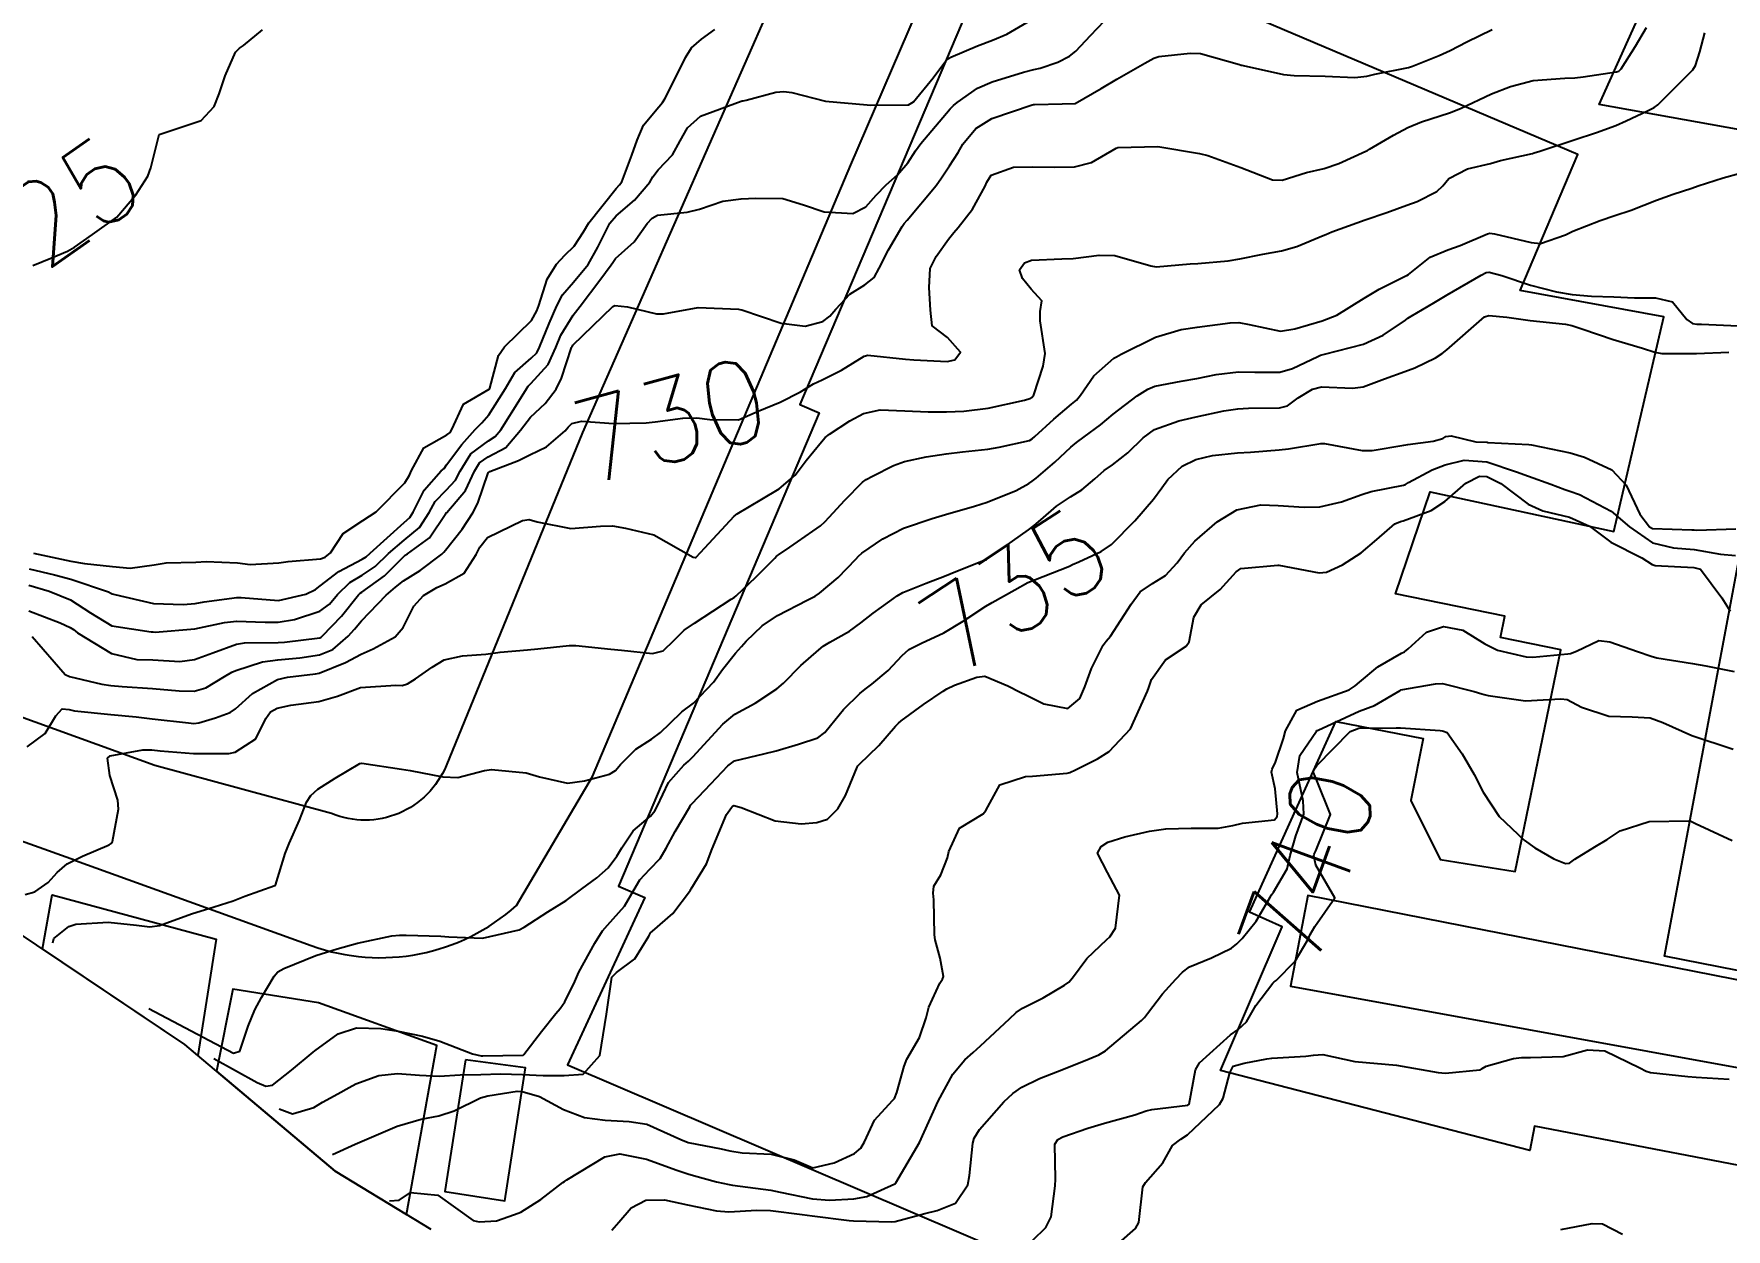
# Model space of a CAD drawing. Header units: metres. Extents: x 307586 to 320046, y 7427249 to 7434250.
# Drawn here: x 310715.1 to 310796.4, y 7432277.1 to 7432334.5 of the extents above; entities that cross this region are included whole.
import ezdxf
from ezdxf.enums import TextEntityAlignment as Align

# ---------------------------------------------------------------- set-up
doc = ezdxf.new("R2010")
doc.units = ezdxf.units.M
doc.header["$MEASUREMENT"] = 0
for name, color, linetype in [('Area', 45, 'Continuous'), ('Cotas', 45, 'Continuous'), ('Curvas de Nivel 1m', 11, 'Continuous'), ('Curvas de Nivel 5m', 15, 'Continuous'), ('Edificações', 30, 'Continuous'), ('Vias Primárias', 230, 'Continuous'), ('Vias Secundárias', 230, 'Continuous')]:
    doc.layers.add(name, color=color, linetype=linetype)
doc.styles.add('Style-STANDARD', font='STANDARD.shx')

msp = doc.modelspace()

# ---------------------------------------------------------------- linework, layer by layer
at = {"layer": 'Area'}
msp.add_polyline3d([(310734.147, 7432277.056, 737.886), (310729.53, 7432279.857, 737.216), (310722.309, 7432285.946, 733.685), (310714.027, 7432291.513, 731.856)], dxfattribs=at)
at = {"layer": 'Curvas de Nivel 1m', "flags": 128}
for points, elevation in [([(310714.728, 7432300.257), (310715.589, 7432300.886), (310716.105, 7432301.736), (310716.405, 7432302.075), (310716.746, 7432302.043), (310717.005, 7432301.986), (310718.744, 7432301.808), (310719.969, 7432301.688), (310720.742, 7432301.603), (310722.485, 7432301.399), (310722.74, 7432301.376), (310722.988, 7432301.4), (310723.777, 7432301.64), (310724.483, 7432301.895), (310724.747, 7432302.075), (310725.568, 7432302.808), (310726.762, 7432303.48), (310727.246, 7432303.603), (310728.587, 7432303.762), (310728.766, 7432303.797), (310730.039, 7432304.303), (310730.78, 7432304.702), (310731.367, 7432304.968), (310732.415, 7432305.536), (310732.797, 7432305.984), (310733.32, 7432307.013), (310733.78, 7432307.52), (310734.422, 7432307.911), (310734.822, 7432308.092), (310735.728, 7432308.603), (310736.309, 7432309.495), (310736.487, 7432309.853), (310736.851, 7432310.307), (310738.532, 7432311.137), (310738.86, 7432311.181), (310739.246, 7432311.069), (310740.856, 7432310.749), (310742.291, 7432310.853), (310742.858, 7432310.874), (310743.493, 7432310.767), (310744.853, 7432310.445), (310746.75, 7432309.371), (310746.843, 7432309.347), (310746.861, 7432309.351), (310746.887, 7432309.369), (310747.297, 7432309.813), (310748.716, 7432311.342), (310748.864, 7432311.454), (310750.047, 7432312.152), (310750.876, 7432312.645), (310751.643, 7432313.309), (310752.182, 7432314.012), (310752.907, 7432314.914), (310753.085, 7432315.113), (310753.293, 7432315.286), (310754.275, 7432315.92), (310754.923, 7432316.271), (310755.738, 7432316.448), (310756.924, 7432316.4), (310758.035, 7432316.344), (310758.924, 7432316.353), (310759.746, 7432316.39), (310760.926, 7432316.522), (310762.664, 7432316.908), (310762.931, 7432316.994), (310763.037, 7432317.064), (310763.113, 7432317.168), (310763.575, 7432318.542), (310763.664, 7432319.163), (310763.415, 7432320.729), (310763.421, 7432321.166), (310763.505, 7432321.682), (310762.994, 7432322.24), (310762.577, 7432322.754), (310762.431, 7432323.179), (310762.671, 7432323.512), (310763.01, 7432323.633), (310764.467, 7432323.699), (310765.012, 7432323.728), (310766.263, 7432323.889), (310767.014, 7432323.868), (310768.747, 7432323.364), (310769.006, 7432323.326), (310770.626, 7432323.466), (310771.009, 7432323.485), (310772.464, 7432323.605), (310773.013, 7432323.703), (310774.131, 7432323.924), (310775.019, 7432324.085), (310775.754, 7432324.29), (310777.03, 7432324.823), (310777.157, 7432324.882), (310777.448, 7432325.004), (310779.039, 7432325.575), (310780.079, 7432325.934), (310781.046, 7432326.277), (310781.541, 7432326.462), (310782.486, 7432326.946), (310782.78, 7432327.219), (310783.062, 7432327.573), (310783.962, 7432328.034), (310785.074, 7432328.29), (310785.548, 7432328.433), (310787.081, 7432328.771), (310787.173, 7432328.797), (310787.441, 7432328.885), (310789.089, 7432329.419), (310790.163, 7432329.779), (310791.096, 7432330.113), (310791.597, 7432330.336), (310792.611, 7432330.825), (310792.941, 7432330.985), (310793.106, 7432331.1), (310794.802, 7432332.795), (310794.928, 7432332.991), (310795.136, 7432333.653), (310795.37, 7432334.567)], 731), ([(310714.803, 7432306.793), (310716.323, 7432306.21), (310716.795, 7432305.983), (310716.951, 7432305.884), (310717.15, 7432305.725), (310718.778, 7432304.735), (310720.009, 7432304.453), (310720.774, 7432304.432), (310722.073, 7432304.361), (310722.775, 7432304.442), (310723.658, 7432304.763), (310724.786, 7432305.181), (310725.17, 7432305.243), (310726.788, 7432305.274), (310727.104, 7432305.289), (310728.792, 7432305.494), (310728.855, 7432305.517), (310728.93, 7432305.579), (310729.839, 7432306.533), (310730.659, 7432307.562), (310730.737, 7432307.637), (310730.815, 7432307.691), (310731.905, 7432308.465), (310732.841, 7432309.404), (310732.907, 7432309.464), (310733.019, 7432309.528), (310734.067, 7432310.302), (310734.862, 7432311.461), (310734.877, 7432311.496), (310734.896, 7432311.51), (310735.801, 7432312.573), (310736.233, 7432313.496), (310736.475, 7432313.908), (310736.893, 7432314.183), (310737.744, 7432314.633), (310738.44, 7432315.467), (310738.919, 7432316.09), (310739.628, 7432316.75), (310740.153, 7432317.448), (310740.416, 7432317.97), (310740.901, 7432319.441), (310740.92, 7432319.483), (310740.964, 7432319.55), (310742.888, 7432321.411), (310742.983, 7432321.467), (310743.592, 7432321.404), (310744.98, 7432321.068), (310745.31, 7432321.057), (310746.983, 7432321.37), (310748.928, 7432321.287), (310748.982, 7432321.274), (310749.075, 7432321.246), (310750.976, 7432320.609), (310752.135, 7432320.463), (310752.977, 7432320.701), (310753.315, 7432320.951), (310753.603, 7432321.284), (310754.268, 7432322), (310754.995, 7432322.455), (310755.451, 7432322.813), (310755.681, 7432323.263), (310756.132, 7432324.143), (310756.783, 7432325.252), (310756.885, 7432325.401), (310757.036, 7432325.568), (310758.431, 7432327.229), (310758.687, 7432327.597), (310759.067, 7432328.168), (310759.483, 7432328.81), (310759.713, 7432329.214), (310760.329, 7432329.97), (310761.095, 7432330.446), (310763.042, 7432331.111), (310763.102, 7432331.121), (310763.152, 7432331.12), (310764.484, 7432331.156), (310765.085, 7432331.168), (310765.103, 7432331.177), (310766.362, 7432331.886), (310767.115, 7432332.345), (310768.456, 7432333.11), (310768.885, 7432333.345), (310769.128, 7432333.424), (310770.63, 7432333.586), (310771.13, 7432333.567), (310773.002, 7432333.052), (310773.092, 7432333.02), (310773.123, 7432333.009), (310773.179, 7432332.993), (310775.118, 7432332.561), (310775.632, 7432332.51), (310777.118, 7432332.477), (310778.546, 7432332.418), (310779.118, 7432332.49), (310779.513, 7432332.582), (310781.122, 7432332.9), (310781.169, 7432332.913), (310781.318, 7432332.958), (310782.601, 7432333.476), (310783.135, 7432333.716), (310783.938, 7432334.131), (310785.15, 7432334.728)], 729), ([(310714.817, 7432308.02), (310715.793, 7432307.74), (310716.809, 7432307.323), (310717.78, 7432306.692), (310718.797, 7432306.075), (310720.694, 7432305.781), (310720.794, 7432305.776), (310720.883, 7432305.768), (310722.796, 7432305.927), (310724.215, 7432306.22), (310724.8, 7432306.297), (310726.176, 7432306.239), (310726.799, 7432306.246), (310727.579, 7432306.376), (310728.805, 7432306.771), (310729.268, 7432307.116), (310729.642, 7432307.572), (310730.234, 7432308.154), (310730.827, 7432308.504), (310731.46, 7432308.924), (310732.105, 7432309.541), (310732.849, 7432310.181), (310733.588, 7432310.79), (310734.059, 7432311.518), (310734.346, 7432312.037), (310734.874, 7432312.585), (310735.313, 7432313.072), (310735.536, 7432313.503), (310736.064, 7432314.329), (310736.905, 7432314.961), (310737.232, 7432315.161), (310737.505, 7432315.481), (310738.446, 7432316.985), (310738.728, 7432317.463), (310738.805, 7432317.592), (310738.937, 7432317.72), (310739.772, 7432318.63), (310740.146, 7432319.448), (310740.383, 7432320.032), (310740.978, 7432320.996), (310741.308, 7432321.435), (310742.258, 7432322.684), (310742.808, 7432323.413), (310742.882, 7432323.535), (310743.008, 7432323.722), (310743.903, 7432324.517), (310744.528, 7432325.395), (310744.767, 7432325.662), (310745.037, 7432325.806), (310746.461, 7432325.953), (310747.04, 7432326.098), (310748.162, 7432326.471), (310749.045, 7432326.583), (310749.761, 7432326.617), (310751.046, 7432326.598), (310752.045, 7432326.307), (310753.04, 7432325.96), (310754.424, 7432325.891), (310755.042, 7432326.2), (310755.546, 7432326.767), (310756.015, 7432327.26), (310756.572, 7432327.743), (310757.069, 7432328.315), (310757.435, 7432328.888), (310757.68, 7432329.241), (310759.1, 7432330.912), (310759.253, 7432331.067), (310759.433, 7432331.217), (310760.409, 7432331.908), (310761.113, 7432332.216), (310762.614, 7432332.674), (310763.119, 7432332.802), (310763.417, 7432332.87), (310764.28, 7432333.158), (310764.838, 7432333.442), (310765.131, 7432333.688), (310765.84, 7432334.445), (310766.514, 7432335.136)], 728), ([(310714.829, 7432308.8), (310716.046, 7432308.516), (310716.822, 7432308.309), (310718.639, 7432307.703), (310718.754, 7432307.642), (310718.812, 7432307.609), (310718.944, 7432307.567), (310720.807, 7432307.137), (310722.234, 7432307.085), (310722.808, 7432307.148), (310723.238, 7432307.216), (310724.811, 7432307.435), (310725.013, 7432307.426), (310726.81, 7432307.291), (310728.127, 7432307.59), (310728.587, 7432307.813), (310728.819, 7432307.987), (310729.716, 7432308.685), (310730.839, 7432309.267), (310731.02, 7432309.377), (310731.214, 7432309.554), (310732.858, 7432311.026), (310733.12, 7432311.268), (310733.28, 7432311.526), (310733.806, 7432312.588), (310734.638, 7432313.512), (310734.767, 7432313.629), (310734.887, 7432313.8), (310735.617, 7432314.788), (310736.26, 7432315.497), (310736.581, 7432315.829), (310736.92, 7432316.214), (310737.729, 7432317.478), (310738.169, 7432318.247), (310738.955, 7432318.93), (310739.226, 7432319.191), (310739.354, 7432319.456), (310739.825, 7432320.601), (310740.197, 7432321.448), (310740.464, 7432321.969), (310740.994, 7432322.582), (310741.692, 7432323.43), (310742.165, 7432324.273), (310742.735, 7432325.414), (310743.037, 7432325.779), (310743.927, 7432326.518), (310744.666, 7432327.394), (310744.809, 7432327.64), (310745.062, 7432327.979), (310745.746, 7432328.71), (310746.117, 7432329.38), (310746.47, 7432329.995), (310747.095, 7432330.564), (310749.05, 7432331.288), (310749.102, 7432331.295), (310749.146, 7432331.297), (310749.287, 7432331.338), (310750.711, 7432331.72), (310751.107, 7432331.745), (310751.492, 7432331.699), (310753.103, 7432331.29), (310755.101, 7432331.102), (310755.276, 7432331.094), (310757.101, 7432331.104), (310757.342, 7432331.246), (310758.281, 7432332.399), (310758.896, 7432333.223), (310759.014, 7432333.333), (310759.125, 7432333.392), (310760.403, 7432333.938), (310761.138, 7432334.211), (310761.825, 7432334.507), (310762.976, 7432335.173)], 727), ([(310715.03, 7432309.558), (310716.835, 7432309.181), (310717.484, 7432309.07), (310718.831, 7432308.924), (310719.679, 7432308.843), (310720.833, 7432309), (310721.408, 7432309.098), (310722.835, 7432309.132), (310723.327, 7432309.153), (310724.835, 7432309.095), (310725.443, 7432309.014), (310726.835, 7432309.092), (310727.276, 7432309.164), (310728.838, 7432309.281), (310729.057, 7432309.36), (310729.318, 7432309.575), (310729.924, 7432310.497), (310730.859, 7432311.128), (310731.51, 7432311.55), (310732.877, 7432312.939), (310733.103, 7432313.305), (310733.203, 7432313.527), (310733.793, 7432314.628), (310734.909, 7432315.243), (310735.058, 7432315.361), (310735.144, 7432315.508), (310735.699, 7432316.728), (310736.932, 7432317.434), (310736.972, 7432317.489), (310737.385, 7432319.055), (310737.673, 7432319.479), (310738.976, 7432320.747), (310739.235, 7432321.202), (310739.317, 7432321.457), (310739.726, 7432322.722), (310740.181, 7432323.448), (310740.567, 7432323.887), (310741.016, 7432324.318), (310741.464, 7432324.996), (310741.729, 7432325.43), (310743.05, 7432327.09), (310743.205, 7432327.255), (310743.31, 7432327.407), (310743.789, 7432328.686), (310744.055, 7432329.4), (310744.363, 7432330.125), (310745.099, 7432331.013), (310745.274, 7432331.216), (310745.379, 7432331.387), (310745.957, 7432332.539), (310746.375, 7432333.377), (310746.658, 7432333.846), (310747.136, 7432334.26), (310747.783, 7432334.721)], 726), ([(310714.637, 7432293.154), (310715.097, 7432293.286), (310715.742, 7432293.739), (310716.169, 7432294.216), (310716.656, 7432294.628), (310717.388, 7432294.994), (310718.671, 7432295.546), (310718.769, 7432295.602), (310718.832, 7432295.698), (310719.124, 7432297.26), (310719.093, 7432297.696), (310718.711, 7432298.882), (310718.595, 7432299.702), (310718.724, 7432299.812), (310720.298, 7432300.114), (310720.727, 7432300.112), (310721.117, 7432300.064), (310722.726, 7432299.931), (310724.422, 7432299.937), (310724.727, 7432299.992), (310725.718, 7432300.635), (310726.198, 7432301.615), (310726.425, 7432301.934), (310726.748, 7432302.106), (310727.4, 7432302.251), (310728.751, 7432302.433), (310729.646, 7432302.68), (310730.758, 7432303.106), (310732.445, 7432303.22), (310732.76, 7432303.193), (310733.013, 7432303.275), (310733.397, 7432303.524), (310734.2, 7432304.088), (310734.777, 7432304.439), (310735.661, 7432304.62), (310736.781, 7432304.709), (310737.464, 7432304.798), (310738.785, 7432304.913), (310739.282, 7432304.958), (310740.788, 7432305.123), (310741.108, 7432305.115), (310742.786, 7432304.941), (310743.296, 7432304.894), (310744.783, 7432304.733), (310745.306, 7432304.864), (310745.838, 7432305.38), (310746.31, 7432305.863), (310746.801, 7432306.192), (310748.567, 7432307.344), (310748.72, 7432307.436), (310748.815, 7432307.511), (310749.75, 7432308.41), (310750.667, 7432309.322), (310750.756, 7432309.409), (310750.845, 7432309.484), (310751.384, 7432309.848), (310752.859, 7432310.871), (310753.076, 7432311.073), (310753.273, 7432311.286), (310754.038, 7432312.112), (310754.88, 7432312.964), (310755.055, 7432313.095), (310755.37, 7432313.265), (310756.374, 7432313.772), (310756.894, 7432313.961), (310757.94, 7432314.192), (310758.9, 7432314.333), (310759.686, 7432314.428), (310760.903, 7432314.557), (310761.45, 7432314.646), (310762.91, 7432314.978), (310763.031, 7432315.049), (310763.163, 7432315.167), (310764.084, 7432315.995), (310764.929, 7432316.713), (310765.167, 7432316.911), (310765.357, 7432317.146), (310766, 7432318.087), (310766.96, 7432318.925), (310767.091, 7432318.998), (310767.321, 7432319.125), (310768.971, 7432319.936), (310770.197, 7432320.309), (310770.976, 7432320.428), (310772.55, 7432320.628), (310772.979, 7432320.649), (310773.471, 7432320.552), (310774.975, 7432320.234), (310775.66, 7432320.34), (310776.98, 7432320.723), (310777.683, 7432320.999), (310778.991, 7432321.815), (310779.72, 7432322.249), (310781.002, 7432322.882), (310781.054, 7432322.908), (310781.12, 7432322.959), (310782.177, 7432323.787), (310783.021, 7432324.132), (310783.607, 7432324.348), (310784.929, 7432324.912), (310785.033, 7432324.933), (310785.265, 7432324.908), (310787.027, 7432324.489), (310787.469, 7432324.441), (310788.667, 7432324.865), (310789.035, 7432325.037), (310790.335, 7432325.552), (310791.042, 7432325.784), (310791.837, 7432326.04), (310793.05, 7432326.531), (310793.846, 7432326.808), (310794.75, 7432327.102), (310795.059, 7432327.214), (310796.25, 7432327.593), (310797.069, 7432327.826)], 732), ([(310715.963, 7432290.84), (310716.015, 7432291.033), (310716.732, 7432291.618), (310717.07, 7432291.723), (310718.624, 7432291.82), (310719.982, 7432291.686), (310720.622, 7432291.609), (310721.088, 7432291.673), (310722.629, 7432292.219), (310723.715, 7432292.556), (310724.635, 7432292.856), (310725.187, 7432293.075), (310726.643, 7432293.58), (310726.668, 7432293.61), (310727.138, 7432295.131), (310727.332, 7432295.6), (310727.815, 7432296.724), (310728.153, 7432297.588), (310728.372, 7432297.91), (310728.702, 7432298.218), (310729.536, 7432298.746), (310730.721, 7432299.447), (310730.82, 7432299.46), (310732.718, 7432299.174), (310733.133, 7432299.11), (310734.712, 7432298.808), (310735.435, 7432298.78), (310736.717, 7432299.111), (310737.047, 7432299.156), (310738.716, 7432299.002), (310739.351, 7432298.816), (310740.709, 7432298.498), (310741.517, 7432298.622), (310742.716, 7432298.941), (310743.006, 7432299.12), (310743.248, 7432299.405), (310743.989, 7432300.138), (310744.735, 7432300.617), (310745.181, 7432300.943), (310745.628, 7432301.381), (310746.196, 7432301.928), (310746.753, 7432302.356), (310747.724, 7432303.356), (310748.154, 7432303.968), (310748.784, 7432304.754), (310749.059, 7432305.067), (310749.294, 7432305.335), (310750.065, 7432306.062), (310750.805, 7432306.57), (310752.224, 7432307.299), (310752.61, 7432307.499), (310752.818, 7432307.634), (310753.715, 7432308.396), (310754.566, 7432309.273), (310754.698, 7432309.417), (310754.846, 7432309.554), (310755.863, 7432310.249), (310756.858, 7432310.761), (310758.23, 7432311.229), (310758.865, 7432311.412), (310760.26, 7432311.815), (310760.871, 7432312.014), (310762.272, 7432312.574), (310762.88, 7432312.905), (310763.035, 7432313.015), (310763.223, 7432313.167), (310764.125, 7432313.927), (310764.905, 7432314.651), (310765.176, 7432314.88), (310765.54, 7432315.144), (310766.323, 7432315.732), (310766.924, 7432316.239), (310768.079, 7432317.113), (310768.604, 7432317.439), (310768.94, 7432317.579), (310770.207, 7432317.825), (310770.946, 7432317.956), (310771.875, 7432318.14), (310772.951, 7432318.269), (310773.736, 7432318.258), (310774.951, 7432318.263), (310775.546, 7432318.432), (310776.777, 7432319.012), (310776.903, 7432319.071), (310776.964, 7432319.096), (310777.087, 7432319.131), (310778.969, 7432319.602), (310779.913, 7432320.031), (310780.981, 7432320.762), (310781.095, 7432320.846), (310781.261, 7432320.957), (310782.338, 7432321.598), (310782.993, 7432321.98), (310784.615, 7432322.916), (310784.867, 7432323.05), (310785.005, 7432323.07), (310785.613, 7432322.904), (310786.998, 7432322.445), (310788.243, 7432322.119), (310788.994, 7432321.991), (310789.929, 7432321.915), (310790.993, 7432321.883), (310791.987, 7432321.836), (310792.993, 7432321.827), (310793.817, 7432321.633), (310794.506, 7432320.797), (310794.779, 7432320.591), (310794.981, 7432320.565), (310795.207, 7432320.561), (310796.98, 7432320.481)], 733), ([(310720.573, 7432287.68), (310724.654, 7432285.527), (310724.949, 7432285.626), (310725.36, 7432286.827), (310725.674, 7432287.619), (310725.994, 7432288.204), (310726.597, 7432289.226), (310726.774, 7432289.434), (310727.063, 7432289.603), (310728.609, 7432290.219), (310729.631, 7432290.551), (310730.616, 7432290.819), (310732.26, 7432291.176), (310732.62, 7432291.206), (310732.945, 7432291.201), (310734.619, 7432291.159), (310735, 7432291.125), (310736.619, 7432291.062), (310738.372, 7432291.464), (310738.624, 7432291.59), (310739.761, 7432292.319), (310740.637, 7432292.869), (310741.392, 7432293.429), (310742.113, 7432293.956), (310742.658, 7432294.437), (310743.076, 7432294.996), (310743.317, 7432295.404), (310743.867, 7432296.212), (310744.688, 7432296.927), (310744.904, 7432297.174), (310745.011, 7432297.387), (310745.56, 7432298.531), (310746.301, 7432299.374), (310746.527, 7432299.569), (310746.727, 7432299.766), (310748.171, 7432301.349), (310748.748, 7432301.829), (310749.725, 7432302.358), (310750.76, 7432303.035), (310751.079, 7432303.315), (310751.925, 7432304.154), (310752.787, 7432304.911), (310752.993, 7432305.085), (310753.306, 7432305.285), (310754.261, 7432305.813), (310754.802, 7432306.209), (310755.388, 7432306.683), (310756.191, 7432307.256), (310756.556, 7432307.513), (310756.819, 7432307.67), (310757.937, 7432308.123), (310758.832, 7432308.46), (310759.365, 7432308.684), (310760.705, 7432309.201), (310760.805, 7432309.239), (310760.844, 7432309.259), (310761.049, 7432309.401), (310762.858, 7432310.688), (310763.141, 7432310.886), (310763.462, 7432311.164), (310764.214, 7432311.812), (310764.874, 7432312.261), (310765.424, 7432312.598), (310766.052, 7432313.138), (310766.496, 7432313.527), (310766.893, 7432313.804), (310767.635, 7432314.386), (310768.366, 7432315.108), (310768.917, 7432315.502), (310770.089, 7432315.921), (310770.923, 7432316.111), (310772.258, 7432316.392), (310772.927, 7432316.501), (310773.441, 7432316.531), (310774.928, 7432316.545), (310775.308, 7432316.647), (310775.825, 7432317.021), (310776.509, 7432317.445), (310776.941, 7432317.554), (310778.432, 7432317.496), (310778.942, 7432317.553), (310779.98, 7432317.937), (310780.953, 7432318.296), (310781.439, 7432318.472), (310782.419, 7432318.945), (310782.749, 7432319.158), (310782.967, 7432319.325), (310784.774, 7432320.913), (310784.984, 7432320.983), (310785.849, 7432320.901), (310786.981, 7432320.734), (310788.675, 7432320.56), (310788.979, 7432320.504), (310789.505, 7432320.328), (310790.973, 7432319.834), (310792.379, 7432319.416), (310792.967, 7432319.215), (310793.307, 7432319.155), (310794.967, 7432319.161), (310796.518, 7432319.224)], 734), ([(310726.843, 7432282.86), (310727.489, 7432282.62), (310728.516, 7432282.919), (310728.927, 7432283.168), (310729.663, 7432283.569), (310730.207, 7432283.884), (310730.53, 7432284.058), (310731.628, 7432284.453), (310732.538, 7432284.554), (310733.581, 7432284.476), (310734.537, 7432284.432), (310735.546, 7432284.492), (310736.538, 7432284.504), (310737.486, 7432284.529), (310738.539, 7432284.505), (310739.533, 7432284.455), (310740.538, 7432284.457), (310741.451, 7432284.514), (310742.253, 7432285.415), (310742.573, 7432287.41), (310742.827, 7432289.18), (310743.061, 7432289.405), (310743.943, 7432290.064), (310744.62, 7432291.147), (310744.697, 7432291.314), (310744.787, 7432291.388), (310745.766, 7432292.245), (310746.617, 7432293.37), (310746.622, 7432293.391), (310746.644, 7432293.427), (310747.391, 7432294.63), (310747.66, 7432295.355), (310748.348, 7432297.004), (310748.58, 7432297.342), (310748.631, 7432297.404), (310748.694, 7432297.433), (310749.056, 7432297.336), (310750.687, 7432296.7), (310751.936, 7432296.552), (310752.686, 7432296.608), (310753.204, 7432296.769), (310753.702, 7432297.28), (310754.067, 7432297.912), (310754.624, 7432299.271), (310754.659, 7432299.335), (310754.724, 7432299.397), (310755.67, 7432300.324), (310756.471, 7432301.253), (310756.606, 7432301.39), (310756.745, 7432301.499), (310757.81, 7432302.291), (310758.76, 7432302.927), (310758.933, 7432303.046), (310759.312, 7432303.215), (310760.379, 7432303.594), (310760.77, 7432303.652), (310761.864, 7432303.183), (310762.458, 7432302.872), (310762.759, 7432302.733), (310763.596, 7432302.32), (310764.752, 7432302.098), (310765.333, 7432302.568), (310765.574, 7432303.142), (310765.893, 7432304.022), (310766.444, 7432305.133), (310766.591, 7432305.336), (310766.797, 7432305.575), (310767.805, 7432307.115), (310768.236, 7432307.695), (310768.828, 7432308.099), (310769.442, 7432308.486), (310770.015, 7432309.088), (310770.361, 7432309.572), (310770.853, 7432310.132), (310771.931, 7432311.064), (310772.869, 7432311.641), (310774.029, 7432311.88), (310774.871, 7432311.848), (310776.112, 7432311.776), (310776.871, 7432311.794), (310777.906, 7432312.027), (310778.877, 7432312.38), (310779.335, 7432312.519), (310780.882, 7432312.827), (310780.978, 7432312.863), (310781.127, 7432312.958), (310782.267, 7432313.572), (310782.896, 7432313.799), (310783.802, 7432314.023), (310784.898, 7432313.941), (310786.322, 7432313.465), (310786.888, 7432313.262), (310787.971, 7432312.874), (310788.641, 7432312.624), (310788.88, 7432312.547), (310789.351, 7432312.383), (310790.87, 7432311.585), (310791.743, 7432310.831), (310792.855, 7432310.05), (310793.869, 7432309.821), (310794.852, 7432309.733), (310796.119, 7432309.508), (310796.85, 7432309.451)], 736), ([(310729.403, 7432280.66), (310730.499, 7432281.154), (310731.401, 7432281.547), (310732.508, 7432282.018), (310733.671, 7432282.359), (310734.513, 7432282.52), (310735.252, 7432282.766), (310736.522, 7432283.388), (310736.875, 7432283.485), (310738.288, 7432283.702), (310738.526, 7432283.689), (310739.349, 7432283.452), (310740.517, 7432282.823), (310741.518, 7432282.43), (310742.512, 7432282.307), (310743.665, 7432282.245), (310744.51, 7432282.115), (310746.144, 7432281.374), (310746.502, 7432281.244), (310748.087, 7432280.934), (310748.498, 7432280.841), (310749.096, 7432280.735), (310750.496, 7432280.675), (310751.6, 7432280.409), (310752.49, 7432280.023), (310753.52, 7432280.252), (310754.497, 7432280.7), (310754.81, 7432280.957), (310754.975, 7432281.265), (310755.466, 7432282.307), (310756.322, 7432283.252), (310756.425, 7432283.351), (310756.529, 7432283.639), (310756.885, 7432284.908), (310757.021, 7432285.243), (310757.617, 7432286.288), (310757.951, 7432287.229), (310758.065, 7432287.743), (310758.598, 7432288.892), (310758.726, 7432289.094), (310758.781, 7432289.218), (310758.612, 7432290.096), (310758.376, 7432290.979), (310758.349, 7432291.224), (310758.307, 7432292.893), (310758.277, 7432293.225), (310758.318, 7432293.555), (310758.656, 7432294.106), (310758.974, 7432294.912), (310759.03, 7432295.216), (310759.546, 7432296.349), (310760.691, 7432297.036), (310760.811, 7432297.198), (310761.481, 7432298.419), (310762.718, 7432298.819), (310763.048, 7432298.837), (310764.72, 7432298.979), (310764.854, 7432299.016), (310765.123, 7432299.146), (310766.184, 7432299.68), (310766.732, 7432300.026), (310767.773, 7432301.115), (310768.587, 7432302.928), (310768.641, 7432303.102), (310768.671, 7432303.195), (310768.769, 7432303.483), (310769.444, 7432304.433), (310770.438, 7432305.084), (310770.586, 7432305.291), (310770.807, 7432306.476), (310771.168, 7432307.075), (310772.073, 7432307.812), (310772.837, 7432308.665), (310773.065, 7432308.823), (310774.842, 7432308.988), (310774.888, 7432308.983), (310776.837, 7432308.622), (310777.193, 7432308.649), (310777.949, 7432308.993), (310778.849, 7432309.577), (310779.607, 7432310.22), (310780.473, 7432310.964), (310780.742, 7432311.083), (310780.865, 7432311.12), (310782.213, 7432311.603), (310782.874, 7432312.047), (310783.884, 7432312.925), (310784.545, 7432313.258), (310784.888, 7432313.238), (310785.559, 7432312.903), (310786.873, 7432311.922), (310787.583, 7432311.593), (310788.867, 7432311.284), (310789.822, 7432310.85), (310790.855, 7432310.081), (310792.336, 7432309.337), (310792.845, 7432309.019), (310792.989, 7432308.962), (310794.844, 7432308.876), (310795.16, 7432308.787), (310796.182, 7432307.417), (310796.59, 7432306.772)], 737), ([(310732.143, 7432278.43), (310732.609, 7432278.462), (310733.156, 7432278.839), (310734.471, 7432278.706), (310736.163, 7432277.493), (310736.452, 7432277.422), (310737.286, 7432277.478), (310738.151, 7432277.771), (310738.459, 7432277.886), (310739.426, 7432278.493), (310740.481, 7432279.31), (310740.556, 7432279.364), (310740.669, 7432279.437), (310742.494, 7432280.541), (310743.213, 7432280.685), (310744.493, 7432280.428), (310745.952, 7432279.911), (310746.486, 7432279.727), (310746.762, 7432279.643), (310747.861, 7432279.349), (310748.481, 7432279.21), (310748.629, 7432279.191), (310750.477, 7432278.939), (310750.933, 7432278.856), (310752.472, 7432278.537), (310753.293, 7432278.459), (310754.472, 7432278.527), (310755.096, 7432278.642), (310756.441, 7432279.25), (310756.466, 7432279.267), (310756.483, 7432279.296), (310757.621, 7432281.233), (310758.523, 7432283.22), (310759.229, 7432284.527), (310759.809, 7432285.207), (310760.201, 7432285.559), (310760.56, 7432285.883), (310761.944, 7432287.179), (310762.268, 7432287.484), (310762.581, 7432287.691), (310763.565, 7432288.183), (310764.598, 7432288.795), (310764.798, 7432288.95), (310764.97, 7432289.146), (310765.666, 7432290.086), (310766.621, 7432290.988), (310766.764, 7432291.128), (310767.048, 7432291.545), (310767.239, 7432293.121), (310766.659, 7432294.22), (310766.178, 7432295.135), (310766.35, 7432295.459), (310766.678, 7432295.672), (310767.488, 7432295.925), (310768.684, 7432296.206), (310769.469, 7432296.309), (310770.686, 7432296.35), (310771.972, 7432296.347), (310772.687, 7432296.471), (310773.154, 7432296.58), (310774.69, 7432296.745), (310774.812, 7432296.909), (310774.836, 7432297.029), (310774.711, 7432298.231), (310774.54, 7432299.032), (310774.575, 7432299.181), (310774.728, 7432299.509), (310775.113, 7432300.653), (310775.221, 7432301.025), (310775.756, 7432302.017), (310776.757, 7432302.445), (310778.274, 7432302.987), (310778.569, 7432303.18), (310778.769, 7432303.364), (310779.647, 7432304.104), (310780.79, 7432304.759), (310780.929, 7432304.82), (310781.119, 7432304.957), (310781.988, 7432305.761), (310782.804, 7432306.035), (310783.741, 7432305.864), (310784.796, 7432305.204), (310785.402, 7432304.904), (310786.788, 7432304.579), (310787.106, 7432304.568), (310788.791, 7432304.725), (310788.909, 7432304.74), (310789.209, 7432304.856), (310790.284, 7432305.359), (310790.798, 7432305.302), (310792.138, 7432304.827), (310792.79, 7432304.605), (310793.069, 7432304.536), (310794.785, 7432304.25), (310795.428, 7432304.139), (310796.78, 7432303.879)], 738), ([(310742.837, 7432277.018), (310743.175, 7432277.403), (310743.771, 7432278.09), (310744.469, 7432278.468), (310745.368, 7432278.482), (310746.466, 7432278.244), (310747.865, 7432277.946), (310748.461, 7432277.909), (310749.804, 7432277.985), (310750.463, 7432277.963), (310751.983, 7432277.774), (310752.459, 7432277.709), (310754.243, 7432277.485), (310754.456, 7432277.471), (310756.277, 7432277.43), (310756.456, 7432277.442), (310757.872, 7432277.818), (310758.464, 7432277.976), (310759.356, 7432278.325), (310759.943, 7432279.205), (310760.034, 7432279.658), (310760.189, 7432281.203), (310760.257, 7432281.451), (310760.51, 7432281.86), (310761.675, 7432283.183), (310762.111, 7432283.594), (310762.534, 7432283.902), (310763.388, 7432284.314), (310764.547, 7432284.764), (310764.823, 7432284.873), (310765.503, 7432285.14), (310766.238, 7432285.451), (310766.558, 7432285.647), (310768.3, 7432287.104), (310768.434, 7432287.243), (310768.578, 7432287.433), (310769.3, 7432288.385), (310769.938, 7432289.087), (310770.266, 7432289.423), (310770.609, 7432289.677), (310771.657, 7432290.108), (310772.618, 7432290.581), (310772.878, 7432290.79), (310773.13, 7432291.045), (310773.798, 7432291.871), (310774.477, 7432293.032), (310774.538, 7432293.137), (310774.646, 7432293.268), (310775.296, 7432294.391), (310775.442, 7432295.022), (310775.72, 7432295.982), (310776.092, 7432297.016), (310776.066, 7432297.653), (310775.775, 7432299.019), (310775.907, 7432299.842), (310776.702, 7432301.01), (310776.724, 7432301.029), (310776.743, 7432301.04), (310776.789, 7432301.055), (310778.753, 7432301.964), (310779.486, 7432302.242), (310780.72, 7432302.96), (310780.741, 7432302.983), (310780.763, 7432302.989), (310782.428, 7432303.284), (310782.768, 7432303.299), (310784.284, 7432302.917), (310784.653, 7432302.803), (310784.762, 7432302.769), (310784.957, 7432302.712), (310786.759, 7432302.469), (310788.448, 7432302.553), (310788.76, 7432302.52), (310789.45, 7432302.159), (310790.752, 7432301.723), (310791.879, 7432301.701), (310792.751, 7432301.647), (310793.354, 7432301.416), (310794.743, 7432300.79), (310796.737, 7432300.137)], 739), ([(310766.439, 7432275.722), (310768.013, 7432277.107), (310768.172, 7432277.39), (310768.361, 7432279.102), (310768.485, 7432279.316), (310769.327, 7432280.259), (310769.789, 7432281.087), (310770.186, 7432281.403), (310770.508, 7432281.611), (310772.05, 7432283.057), (310772.221, 7432283.361), (310772.546, 7432284.592), (310772.697, 7432284.902), (310773.226, 7432285.043), (310774.326, 7432285.261), (310774.556, 7432285.291), (310776.19, 7432285.38), (310776.557, 7432285.441), (310777.017, 7432285.463), (310778.554, 7432285.125), (310780.553, 7432284.96), (310782.548, 7432284.599), (310782.909, 7432284.565), (310784.55, 7432284.726), (310784.664, 7432284.796), (310784.86, 7432284.907), (310786.172, 7432285.278), (310786.557, 7432285.325), (310786.988, 7432285.314), (310788.558, 7432285.37), (310789.725, 7432285.685), (310790.561, 7432285.637), (310792.248, 7432284.823), (310792.551, 7432284.662), (310792.765, 7432284.601), (310794.547, 7432284.41), (310794.962, 7432284.37), (310796.546, 7432284.288)], 741), ([(310788.456, 7432277.056), (310789.961, 7432277.344), (310790.46, 7432277.327), (310791.409, 7432276.83)], 742)]:
    msp.add_lwpolyline(points, dxfattribs=dict(at, elevation=elevation))
at = {"layer": 'Curvas de Nivel 5m', "flags": 128}
for points, elevation in [([(310714.978, 7432305.561), (310716.563, 7432303.732), (310716.762, 7432303.634), (310718.317, 7432303.266), (310718.758, 7432303.197), (310719.294, 7432303.158), (310720.757, 7432303.061), (310722.038, 7432302.943), (310722.756, 7432302.924), (310723.316, 7432303.086), (310724.215, 7432303.635), (310724.565, 7432303.833), (310724.767, 7432303.918), (310726.049, 7432304.342), (310726.775, 7432304.44), (310727.842, 7432304.529), (310728.779, 7432304.67), (310729.424, 7432304.933), (310730.158, 7432305.566), (310730.457, 7432305.903), (310730.8, 7432306.304), (310731.989, 7432307.542), (310732.428, 7432307.926), (310732.823, 7432308.223), (310733.619, 7432308.734), (310734.661, 7432309.512), (310734.754, 7432309.601), (310734.845, 7432309.7), (310735.637, 7432310.72), (310736.159, 7432311.497), (310736.397, 7432311.966), (310736.882, 7432313.415), (310736.962, 7432313.489), (310738.351, 7432314.008), (310738.895, 7432314.289), (310739.688, 7432314.665), (310740.593, 7432315.443), (310740.738, 7432315.618), (310740.916, 7432315.793), (310741.382, 7432315.898), (310742.917, 7432315.792), (310744.483, 7432315.828), (310744.918, 7432315.878), (310746.25, 7432316.046), (310746.92, 7432316.068), (310747.537, 7432315.979), (310748.919, 7432315.972), (310749.87, 7432316.384), (310750.928, 7432316.819), (310751.896, 7432317.306), (310752.533, 7432317.702), (310752.942, 7432317.891), (310753.871, 7432318.359), (310754.959, 7432319.03), (310755.147, 7432319.082), (310756.957, 7432318.877), (310757.356, 7432318.845), (310758.956, 7432318.775), (310759.329, 7432318.845), (310759.597, 7432319.214), (310758.97, 7432319.931), (310758.232, 7432320.488), (310758.159, 7432321.232), (310758.081, 7432322.321), (310758.134, 7432323.233), (310758.428, 7432323.812), (310759.024, 7432324.646), (310759.272, 7432324.975), (310759.483, 7432325.216), (310760.163, 7432326.087), (310760.787, 7432327.203), (310760.867, 7432327.39), (310761.061, 7432327.726), (310762.144, 7432328.106), (310763.067, 7432328.131), (310764.118, 7432328.108), (310765.067, 7432328.121), (310765.884, 7432328.328), (310767.081, 7432329.028), (310767.156, 7432329.055), (310769.083, 7432329.1), (310771.078, 7432328.773), (310771.483, 7432328.668), (310773.069, 7432328.091), (310774.595, 7432327.5), (310775.06, 7432327.482), (310776.23, 7432327.854), (310777.068, 7432328.045), (310777.786, 7432328.286), (310779.081, 7432328.874), (310779.151, 7432328.91), (310779.249, 7432328.978), (310780.403, 7432329.653), (310781.093, 7432330.013), (310781.756, 7432330.294), (310783.101, 7432330.714), (310783.634, 7432330.932), (310785.11, 7432331.641), (310786.026, 7432331.989), (310787.117, 7432332.283), (310788.637, 7432332.386), (310789.118, 7432332.403), (310789.52, 7432332.455), (310791.121, 7432332.69), (310791.231, 7432332.73), (310791.346, 7432332.838), (310792.047, 7432333.923), (310792.564, 7432334.826)], 730), ([(310714.999, 7432323.383), (310715.869, 7432323.741), (310716.666, 7432324.076), (310717.011, 7432324.261), (310717.865, 7432324.872), (310719.033, 7432325.7), (310719.954, 7432326.781), (310720.532, 7432327.685), (310720.667, 7432328.075), (310721.083, 7432329.68), (310723.09, 7432330.355), (310723.722, 7432331.018), (310723.952, 7432331.642), (310724.251, 7432332.5), (310724.748, 7432333.634), (310724.93, 7432333.828), (310725.128, 7432333.951), (310726.042, 7432334.718)], 725), ([(310723.703, 7432285.27), (310725.781, 7432284.118), (310726.196, 7432283.946), (310726.529, 7432283.991), (310727.429, 7432284.707), (310728.481, 7432285.581), (310728.554, 7432285.642), (310729.673, 7432286.458), (310730.565, 7432286.74), (310731.733, 7432286.711), (310732.564, 7432286.593), (310733.729, 7432286.35), (310734.559, 7432286.104), (310736.14, 7432285.494), (310736.552, 7432285.407), (310736.641, 7432285.399), (310738.553, 7432285.441), (310738.572, 7432285.441), (310738.605, 7432285.459), (310739.446, 7432286.569), (310740.147, 7432287.444), (310740.346, 7432287.673), (310740.581, 7432287.991), (310741.054, 7432288.976), (310741.253, 7432289.43), (310742.01, 7432290.813), (310742.388, 7432291.414), (310742.626, 7432291.687), (310743.436, 7432292.601), (310743.904, 7432293.397), (310744.182, 7432293.863), (310744.658, 7432294.371), (310745.162, 7432294.889), (310745.447, 7432295.382), (310745.879, 7432296.18), (310746.577, 7432297.371), (310746.62, 7432297.445), (310746.695, 7432297.529), (310747.595, 7432298.471), (310748.403, 7432299.345), (310748.725, 7432299.572), (310750.138, 7432299.917), (310750.73, 7432300.065), (310751.805, 7432300.375), (310752.737, 7432300.682), (310753.078, 7432300.948), (310753.344, 7432301.284), (310753.976, 7432302.053), (310754.758, 7432302.82), (310755.007, 7432303.021), (310755.326, 7432303.264), (310756.109, 7432303.921), (310756.784, 7432304.635), (310757.111, 7432304.923), (310757.725, 7432305.236), (310758.798, 7432305.734), (310759.725, 7432306.29), (310760.811, 7432307.02), (310761.123, 7432307.195), (310762.208, 7432307.794), (310762.828, 7432308.148), (310763.563, 7432308.431), (310764.84, 7432308.94), (310764.982, 7432309.007), (310765.285, 7432309.146), (310766.348, 7432309.635), (310766.851, 7432309.983), (310767.967, 7432311.113), (310768.874, 7432312.161), (310769.271, 7432312.704), (310769.554, 7432313.093), (310770.243, 7432313.736), (310770.898, 7432314.063), (310771.713, 7432314.256), (310772.903, 7432314.386), (310773.529, 7432314.418), (310774.905, 7432314.518), (310775.365, 7432314.567), (310776.91, 7432314.835), (310777.088, 7432314.829), (310778.906, 7432314.495), (310779.385, 7432314.496), (310780.91, 7432314.748), (310781.094, 7432314.774), (310782.315, 7432314.946), (310782.778, 7432315.078), (310782.915, 7432315.171), (310783.171, 7432315.192), (310784.357, 7432314.918), (310784.913, 7432314.888), (310784.938, 7432314.884), (310786.911, 7432314.775), (310787.036, 7432314.763), (310788.906, 7432314.38), (310789.586, 7432314.17), (310790.894, 7432313.564), (310791.59, 7432312.833), (310792.255, 7432311.44), (310792.706, 7432310.822), (310792.862, 7432310.737), (310794.753, 7432310.683), (310794.862, 7432310.676), (310794.988, 7432310.663), (310796.863, 7432310.731)], 735), ([(310763.064, 7432276.546), (310763.701, 7432277.158), (310763.958, 7432277.657), (310764.15, 7432279.153), (310764.158, 7432279.481), (310764.12, 7432281.154), (310764.271, 7432281.386), (310764.506, 7432281.505), (310765.72, 7432281.929), (310766.513, 7432282.163), (310767.98, 7432282.571), (310768.52, 7432282.766), (310768.789, 7432282.828), (310770.522, 7432283.03), (310770.579, 7432283.079), (310770.894, 7432284.729), (310771.075, 7432285.072), (310772.567, 7432286.412), (310772.948, 7432286.668), (310773.338, 7432287.042), (310773.795, 7432287.828), (310774.601, 7432288.89), (310774.674, 7432288.957), (310774.76, 7432289.028), (310775.685, 7432289.946), (310776.304, 7432291.013), (310776.401, 7432291.236), (310776.629, 7432291.612), (310777.586, 7432292.996), (310776.666, 7432294.564), (310776.571, 7432295.011), (310776.587, 7432295.097), (310776.675, 7432295.252), (310777.371, 7432297), (310776.717, 7432298.635), (310776.564, 7432299.012), (310776.582, 7432299.153), (310776.726, 7432299.357), (310778.32, 7432300.986), (310778.745, 7432301.152), (310780.535, 7432301.172), (310780.745, 7432301.165), (310782.655, 7432301.029), (310782.744, 7432301.024), (310782.816, 7432301.011), (310782.989, 7432300.936), (310783.715, 7432299.908), (310784.286, 7432298.917), (310784.71, 7432298.075), (310785.483, 7432296.902), (310786.682, 7432295.774), (310787.2, 7432295.404), (310788.112, 7432294.868), (310788.67, 7432294.646), (310788.862, 7432294.666), (310789.13, 7432294.855), (310790.082, 7432295.442), (310790.683, 7432295.805), (310791.307, 7432296.214), (310792.691, 7432296.668), (310794.603, 7432296.702), (310794.692, 7432296.681), (310794.916, 7432296.562), (310796.683, 7432295.75)], 740)]:
    msp.add_lwpolyline(points, dxfattribs=dict(at, elevation=elevation))
at = {"layer": 'Edificações', "elevation": 749.539}
msp.add_lwpolyline([(310800.689, 7432279.42), (310787.191, 7432282.017), (310786.967, 7432280.852), (310772.085, 7432284.702), (310775.048, 7432291.598), (310773.483, 7432292.308), (310775.407, 7432296.548), (310777.635, 7432301.473), (310781.827, 7432300.658), (310781.248, 7432297.68), (310782.642, 7432294.838), (310786.253, 7432294.256), (310788.443, 7432304.916), (310785.557, 7432305.509), (310785.766, 7432306.528), (310780.505, 7432307.61), (310782.169, 7432312.5), (310790.997, 7432310.604), (310793.409, 7432320.912), (310786.494, 7432322.191), (310789.262, 7432328.714), (310761.904, 7432340.327), (310751.877, 7432316.705), (310752.805, 7432316.311), (310743.149, 7432293.562), (310744.427, 7432293.019), (310740.695, 7432284.97), (310766.603, 7432273.896)], dxfattribs=at)
at = {"layer": 'Edificações'}
for points in [[(310805.893, 7432328.311), (310790.297, 7432331.126), (310793.074, 7432337.326)], [(310818.972, 7432285.18), (310793.434, 7432290.199), (310797.056, 7432309.486)]]:
    msp.add_lwpolyline(points, dxfattribs=at)
for points, elevation in [([(310715.475, 7432290.54), (310715.932, 7432293.143), (310723.822, 7432291.016), (310722.94, 7432285.413), (310722.309, 7432285.946)], 732.176), ([(310732.957, 7432277.778), (310734.43, 7432285.892), (310728.739, 7432287.953), (310724.615, 7432288.613), (310723.826, 7432284.667), (310729.53, 7432279.857)], 737.713)]:
    msp.add_lwpolyline(points, close=True, dxfattribs=dict(at, elevation=elevation))
msp.add_lwpolyline([(310735.792, 7432285.206), (310734.807, 7432278.887), (310737.687, 7432278.438), (310738.682, 7432284.819)], close=True, dxfattribs=at)
at = {"layer": 'Vias Primárias'}
for points in [[(310717.053, 7432294.791), (310728.387, 7432290.699, 0.276647), (310738.247, 7432292.63), (310741.907, 7432298.829), (310754.315, 7432328.224), (310764.694, 7432352.287), (310782.883, 7432394.072), (310796.101, 7432426.044), (310804.265, 7432444.823, -0.183791), (310806.149, 7432446.752, -0.050324), (310808.823, 7432447.677, -0.152219), (310813.244, 7432447.369), (310840.808, 7432436.987), (310869.217, 7432426.281, -0.271652)], [(310852.254, 7432312.781), (310845.666, 7432280.76, -0.362565), (310844.607, 7432279.918), (310819.08, 7432284.689), (310776.29, 7432293.101), (310775.46, 7432288.745), (310838.381, 7432277.303, -0.163834), (310842.325, 7432275.125, -0.23095)]]:
    msp.add_lwpolyline(points, format="xyb", dxfattribs=at)
at = {"layer": 'Vias Primárias', "elevation": 724.189}
msp.add_lwpolyline([(310676.065, 7432319.646), (310698.193, 7432339.789), (310714.77, 7432355.171), (310719.788, 7432359.706, -0.205553), (310724.53, 7432361.327), (310750.681, 7432360.33, -0.125956), (310754.693, 7432359.138, -0.326629), (310757.251, 7432353.089), (310752.071, 7432339.602), (310741.429, 7432315.353), (310734.867, 7432299.346, -0.414485), (310729.365, 7432297.046), (310720.863, 7432299.353)], format="xyb", dxfattribs=at)
at = {"layer": 'Vias Secundárias', "elevation": 724.189}
msp.add_lwpolyline([(310720.863, 7432299.353), (310686.685, 7432311.715)], dxfattribs=at)
at = {"layer": 'Vias Secundárias'}
msp.add_lwpolyline([(310717.053, 7432294.791), (310701.674, 7432300.278)], dxfattribs=at)

# ---------------------------------------------------------------- texts
at = {"layer": 'Cotas', "style": 'Style-STANDARD'}
for s, rotation, p in [('725', 35.09882, (310715.685, 7432325.594, 725)), ('730', 15.08898, (310745.64, 7432315.956, 730)), ('735', 33.065, (310762.198, 7432307.786, 735)), ('740', 69.90654, (310776.281, 7432294.526, 740))]:
    msp.add_text(s, height=4, rotation=rotation, dxfattribs=at).set_placement(p, align=Align.MIDDLE_CENTER)

doc.saveas('drawing.dxf')
